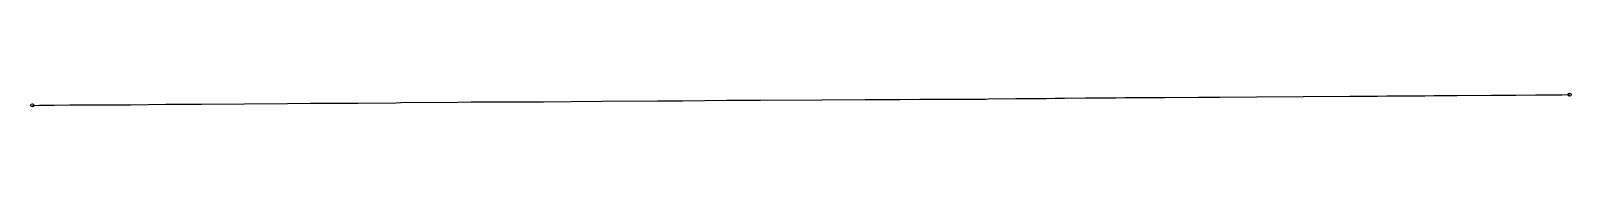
# Model space of a CAD drawing. Header units: metres. Extents: x 19004 to 20955, y 6937 to 6955.
import ezdxf

# ---------------------------------------------------------------- set-up
doc = ezdxf.new("R2010")
doc.units = ezdxf.units.M
doc.layers.add('FEMA_PROFILE', color=7, linetype='Continuous')

msp = doc.modelspace()

# ---------------------------------------------------------------- linework, layer by layer
at = {"layer": 'FEMA_PROFILE'}
msp.add_lwpolyline([(19005.83, 6939.27), (19015, 6939.47), (19033.33, 6939.33), (19053.33, 6939.83), (19073.33, 6939.93), (19101.67, 6940.13), (19110, 6940.07), (19130, 6940.07), (19175, 6940.67), (19220, 6940.97), (19329.17, 6941.62), (19358.33, 6942.13), (19366.67, 6942.17), (19401.67, 6942.17), (19418.33, 6942.23), (19466.67, 6942.6), (19472.5, 6942.77), (19545, 6943.37), (19561.67, 6943.57), (19603.33, 6943.77), (19653.33, 6943.87), (19688.33, 6944.13), (19727.5, 6944.48), (19798.33, 6945.07), (19801.67, 6945.13), (19830, 6945.07), (19885, 6945.67), (19928.33, 6945.7), (20005.83, 6946.25), (20060.83, 6946.5), (20091.67, 6946.83), (20105, 6946.77), (20130, 6947.27), (20141.67, 6947.17), (20170, 6947.3), (20213.33, 6947.13), (20216.67, 6947.6), (20251.67, 6948.13), (20290, 6948.13), (20301.67, 6948.47), (20313.33, 6948.27), (20340, 6948.62), (20359.17, 6948.9), (20378.33, 6948.92), (20390, 6949.07), (20440, 6949.17), (20483.33, 6949.67), (20500, 6949.8), (20510, 6949.7), (20556.67, 6950.23), (20675, 6950.73), (20683.33, 6951.03), (20710, 6950.97), (20721.67, 6951.27), (20736.67, 6951.17), (20770, 6951.37), (20781.67, 6951.73), (20794.17, 6951.68), (20810.83, 6951.8), (20853.33, 6952.2), (20873.33, 6952.2), (20885, 6952.37), (20910, 6952.57), (20943.33, 6952.53), (20953.33, 6952.87)], dxfattribs=at)
for centre in [(20953.33, 6952.87), (19005.83, 6939.27)]:
    msp.add_circle(centre, 2, dxfattribs=at)

doc.saveas('drawing.dxf')
